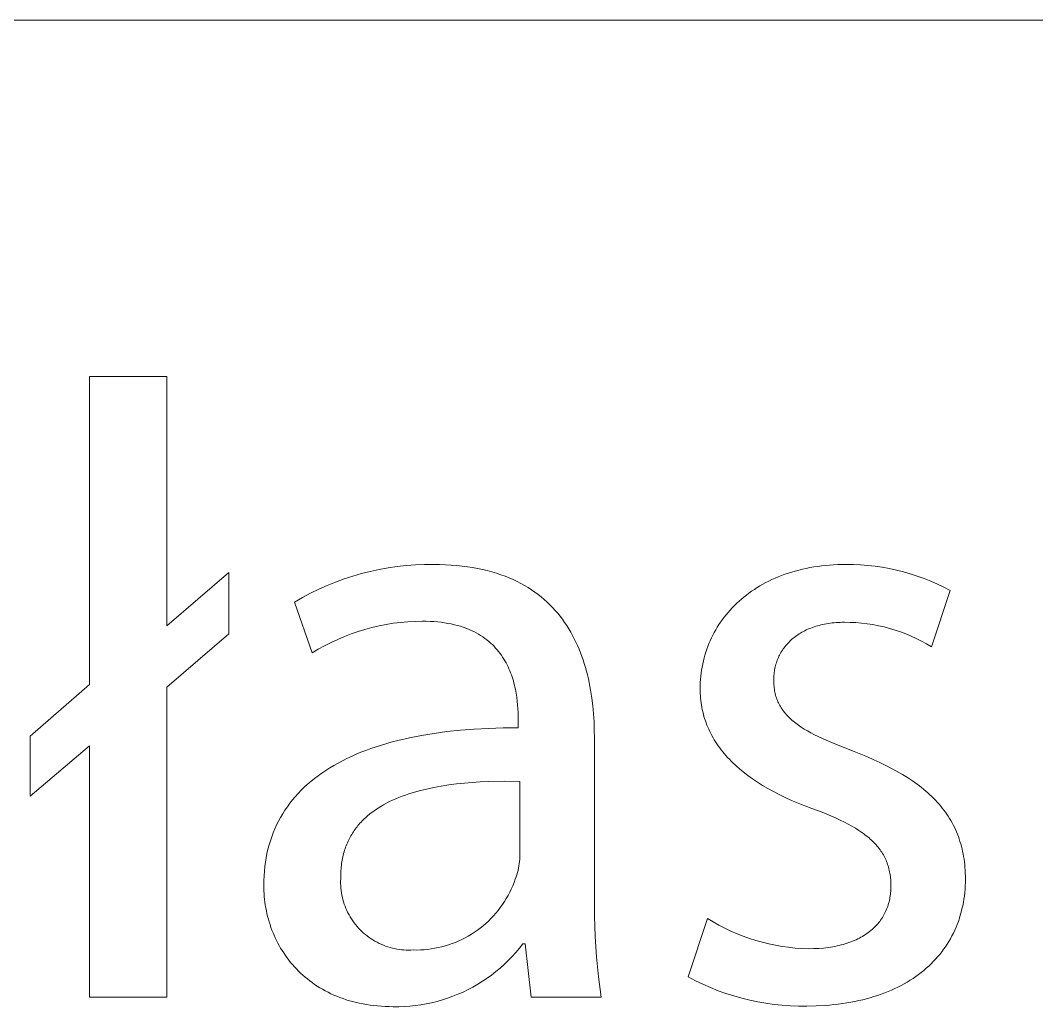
# Model space of a CAD drawing. Header units: millimetres. Extents: x -1576 to 3664, y -445 to 3215.
# Drawn here: x 2837.2 to 2898.2, y -358.2 to -299 of the extents above; entities that cross this region are included whole.
import ezdxf

# ---------------------------------------------------------------- set-up
doc = ezdxf.new("R2010")
doc.units = ezdxf.units.MM
doc.header["$MEASUREMENT"] = 0
doc.layers.add('Domyślny', color=7, linetype='Continuous', true_color=0x000000)

msp = doc.modelspace()

# ---------------------------------------------------------------- linework, layer by layer
at = {"layer": 'Domyślny', "color": 18, "lineweight": 15, "true_color": 0x000000}
for p, q in [((1684.04, -298.99), (3659.283, -298.99)), ((2841.322, -338.849), (2841.322, -320.37)), ((2841.322, -320.37), (2845.963, -320.37)), ((2845.963, -320.37), (2845.963, -335.341)), ((2859.788, -331.778), (2860.332, -331.719)), ((2860.332, -331.719), (2860.877, -331.679)), ((2860.877, -331.679), (2861.424, -331.658)), ((2861.424, -331.658), (2861.971, -331.656)), ((2861.971, -331.656), (2862.33, -331.66)), ((2862.33, -331.66), (2862.68, -331.672)), ((2862.68, -331.672), (2863.022, -331.691)), ((2863.022, -331.691), (2863.356, -331.717)), ((2863.356, -331.717), (2863.681, -331.751)), ((2885.246, -331.738), (2885.484, -331.712)), ((2885.484, -331.712), (2885.725, -331.69)), ((2885.725, -331.69), (2885.97, -331.673)), ((2885.97, -331.673), (2886.218, -331.661)), ((2886.218, -331.661), (2886.469, -331.653)), ((2886.469, -331.653), (2886.724, -331.651)), ((2886.724, -331.651), (2887.158, -331.655)), ((2887.158, -331.655), (2887.591, -331.674)), ((2887.591, -331.674), (2888.024, -331.708)), ((2888.024, -331.708), (2888.455, -331.756)), ((2845.963, -335.341), (2849.68, -332.131)), ((2849.68, -332.131), (2849.68, -335.813)), ((2857.118, -332.352), (2857.644, -332.2)), ((2857.644, -332.2), (2858.174, -332.067)), ((2858.174, -332.067), (2858.709, -331.952)), ((2858.709, -331.952), (2859.247, -331.856)), ((2859.247, -331.856), (2859.788, -331.778)), ((2863.681, -331.751), (2863.999, -331.792)), ((2863.999, -331.792), (2864.308, -331.839)), ((2864.308, -331.839), (2864.61, -331.894)), ((2864.61, -331.894), (2864.903, -331.956)), ((2864.903, -331.956), (2865.189, -332.024)), ((2865.189, -332.024), (2865.468, -332.098)), ((2865.468, -332.098), (2865.738, -332.179)), ((2865.738, -332.179), (2866.001, -332.267)), ((2866.001, -332.267), (2866.257, -332.36)), ((2882.654, -332.394), (2882.851, -332.317)), ((2882.851, -332.317), (2883.051, -332.244)), ((2883.051, -332.244), (2883.255, -332.174)), ((2883.255, -332.174), (2883.462, -332.109)), ((2883.462, -332.109), (2883.673, -332.047)), ((2883.673, -332.047), (2883.887, -331.99)), ((2883.887, -331.99), (2884.105, -331.937)), ((2884.105, -331.937), (2884.326, -331.889)), ((2884.326, -331.889), (2884.551, -331.844)), ((2884.551, -331.844), (2884.779, -331.804)), ((2884.779, -331.804), (2885.011, -331.769)), ((2885.011, -331.769), (2885.246, -331.738)), ((2888.455, -331.756), (2888.885, -331.819)), ((2888.885, -331.819), (2889.312, -331.896)), ((2889.312, -331.896), (2889.736, -331.987)), ((2889.736, -331.987), (2890.157, -332.093)), ((2890.157, -332.093), (2890.574, -332.213)), ((2890.574, -332.213), (2890.987, -332.347)), ((2855.078, -333.137), (2855.578, -332.914)), ((2855.578, -332.914), (2856.085, -332.709)), ((2856.085, -332.709), (2856.598, -332.521)), ((2856.598, -332.521), (2857.118, -332.352)), ((2866.257, -332.36), (2866.506, -332.459)), ((2866.506, -332.459), (2866.747, -332.565)), ((2866.747, -332.565), (2866.981, -332.676)), ((2866.981, -332.676), (2867.208, -332.792)), ((2867.208, -332.792), (2867.428, -332.914)), ((2867.428, -332.914), (2867.642, -333.042)), ((2881.382, -333.04), (2881.552, -332.937)), ((2881.552, -332.937), (2881.727, -332.838)), ((2881.727, -332.838), (2881.905, -332.742)), ((2881.905, -332.742), (2882.087, -332.649)), ((2882.087, -332.649), (2882.272, -332.561)), ((2882.272, -332.561), (2882.461, -332.476)), ((2882.461, -332.476), (2882.654, -332.394)), ((2890.987, -332.347), (2891.395, -332.495)), ((2891.395, -332.495), (2891.798, -332.657)), ((2891.798, -332.657), (2892.195, -332.832)), ((2892.195, -332.832), (2892.586, -333.02)), ((2854.104, -333.634), (2854.587, -333.377)), ((2854.587, -333.377), (2855.078, -333.137)), ((2867.642, -333.042), (2867.848, -333.175)), ((2867.848, -333.175), (2868.048, -333.313)), ((2868.048, -333.313), (2868.242, -333.456)), ((2868.242, -333.456), (2868.428, -333.603)), ((2880.587, -333.606), (2880.738, -333.486)), ((2880.738, -333.486), (2880.893, -333.37)), ((2880.893, -333.37), (2881.052, -333.257)), ((2881.052, -333.257), (2881.215, -333.147)), ((2881.215, -333.147), (2881.382, -333.04)), ((2892.97, -333.221), (2891.836, -336.589)), ((2892.586, -333.02), (2892.97, -333.221)), ((2853.63, -333.907), (2854.104, -333.634)), ((2854.677, -336.961), (2853.63, -333.907)), ((2868.428, -333.603), (2868.609, -333.756)), ((2868.609, -333.756), (2868.783, -333.913)), ((2868.783, -333.913), (2868.951, -334.074)), ((2868.951, -334.074), (2869.113, -334.24)), ((2879.89, -334.249), (2880.021, -334.114)), ((2880.021, -334.114), (2880.157, -333.983)), ((2880.157, -333.983), (2880.296, -333.854)), ((2880.296, -333.854), (2880.439, -333.728)), ((2880.439, -333.728), (2880.587, -333.606)), ((2869.113, -334.24), (2869.269, -334.411)), ((2869.269, -334.411), (2869.418, -334.585)), ((2869.418, -334.585), (2869.562, -334.763)), ((2869.562, -334.763), (2869.701, -334.945)), ((2879.406, -334.814), (2879.521, -334.669)), ((2879.521, -334.669), (2879.64, -334.526)), ((2879.64, -334.526), (2879.763, -334.386)), ((2879.763, -334.386), (2879.89, -334.249)), ((2858.697, -335.34), (2858.273, -335.438)), ((2859.124, -335.256), (2858.697, -335.34)), ((2859.554, -335.186), (2859.124, -335.256)), ((2859.986, -335.132), (2859.554, -335.186)), ((2860.42, -335.093), (2859.986, -335.132)), ((2860.855, -335.068), (2860.42, -335.093)), ((2861.29, -335.059), (2860.855, -335.068)), ((2861.53, -335.061), (2861.29, -335.059)), ((2861.763, -335.07), (2861.53, -335.061)), ((2861.989, -335.083), (2861.763, -335.07)), ((2862.209, -335.102), (2861.989, -335.083)), ((2862.423, -335.125), (2862.209, -335.102)), ((2862.63, -335.154), (2862.423, -335.125)), ((2862.831, -335.187), (2862.63, -335.154)), ((2863.026, -335.226), (2862.831, -335.187)), ((2863.215, -335.268), (2863.026, -335.226)), ((2863.398, -335.315), (2863.215, -335.268)), ((2863.575, -335.366), (2863.398, -335.315)), ((2863.746, -335.422), (2863.575, -335.366)), ((2869.701, -334.945), (2869.833, -335.131)), ((2869.833, -335.131), (2869.96, -335.321)), ((2869.96, -335.321), (2870.082, -335.514)), ((2878.99, -335.42), (2879.087, -335.265)), ((2879.087, -335.265), (2879.19, -335.112)), ((2879.19, -335.112), (2879.296, -334.962)), ((2879.296, -334.962), (2879.406, -334.814)), ((2884.9, -335.366), (2884.801, -335.398)), ((2885.002, -335.336), (2884.9, -335.366)), ((2885.105, -335.307), (2885.002, -335.336)), ((2885.21, -335.281), (2885.105, -335.307)), ((2885.318, -335.256), (2885.21, -335.281)), ((2885.427, -335.234), (2885.318, -335.256)), ((2885.538, -335.213), (2885.427, -335.234)), ((2885.65, -335.194), (2885.538, -335.213)), ((2885.765, -335.178), (2885.65, -335.194)), ((2885.881, -335.164), (2885.765, -335.178)), ((2886, -335.151), (2885.881, -335.164)), ((2886.12, -335.141), (2886, -335.151)), ((2886.242, -335.134), (2886.12, -335.141)), ((2886.366, -335.128), (2886.242, -335.134)), ((2886.492, -335.124), (2886.366, -335.128)), ((2886.619, -335.123), (2886.492, -335.124)), ((2886.962, -335.128), (2886.619, -335.123)), ((2887.305, -335.145), (2886.962, -335.128)), ((2887.647, -335.173), (2887.305, -335.145)), ((2887.987, -335.213), (2887.647, -335.173)), ((2888.326, -335.266), (2887.987, -335.213)), ((2888.663, -335.329), (2888.326, -335.266)), ((2888.998, -335.405), (2888.663, -335.329)), ((2849.68, -335.813), (2845.963, -339.023)), ((2856.617, -335.977), (2856.216, -336.147)), ((2857.024, -335.821), (2856.617, -335.977)), ((2857.436, -335.679), (2857.024, -335.821)), ((2857.852, -335.551), (2857.436, -335.679)), ((2858.273, -335.438), (2857.852, -335.551)), ((2863.912, -335.481), (2863.746, -335.422)), ((2864.072, -335.545), (2863.912, -335.481)), ((2864.227, -335.612), (2864.072, -335.545)), ((2864.376, -335.683), (2864.227, -335.612)), ((2864.52, -335.758), (2864.376, -335.683)), ((2864.659, -335.835), (2864.52, -335.758)), ((2864.793, -335.917), (2864.659, -335.835)), ((2864.922, -336.001), (2864.793, -335.917)), ((2870.082, -335.514), (2870.198, -335.71)), ((2870.198, -335.71), (2870.308, -335.909)), ((2870.308, -335.909), (2870.414, -336.112)), ((2878.641, -336.064), (2878.722, -335.899)), ((2878.722, -335.899), (2878.807, -335.737)), ((2878.807, -335.737), (2878.896, -335.578)), ((2878.896, -335.578), (2878.99, -335.42)), ((2883.683, -335.974), (2883.61, -336.029)), ((2883.757, -335.92), (2883.683, -335.974)), ((2883.833, -335.867), (2883.757, -335.92)), ((2883.911, -335.817), (2883.833, -335.867)), ((2883.991, -335.767), (2883.911, -335.817)), ((2884.074, -335.72), (2883.991, -335.767)), ((2884.158, -335.673), (2884.074, -335.72)), ((2884.244, -335.629), (2884.158, -335.673)), ((2884.332, -335.586), (2884.244, -335.629)), ((2884.422, -335.545), (2884.332, -335.586)), ((2884.514, -335.506), (2884.422, -335.545)), ((2884.607, -335.468), (2884.514, -335.506)), ((2884.703, -335.432), (2884.607, -335.468)), ((2884.801, -335.398), (2884.703, -335.432)), ((2889.33, -335.492), (2888.998, -335.405)), ((2889.659, -335.59), (2889.33, -335.492)), ((2889.984, -335.7), (2889.659, -335.59)), ((2890.305, -335.821), (2889.984, -335.7)), ((2890.621, -335.953), (2890.305, -335.821)), ((2890.933, -336.096), (2890.621, -335.953)), ((2855.433, -336.527), (2855.051, -336.737)), ((2855.821, -336.33), (2855.433, -336.527)), ((2856.216, -336.147), (2855.821, -336.33)), ((2865.046, -336.088), (2864.922, -336.001)), ((2865.165, -336.178), (2865.046, -336.088)), ((2865.28, -336.271), (2865.165, -336.178)), ((2865.39, -336.367), (2865.28, -336.271)), ((2865.495, -336.465), (2865.39, -336.367)), ((2865.596, -336.566), (2865.495, -336.465)), ((2865.692, -336.669), (2865.596, -336.566)), ((2870.414, -336.112), (2870.514, -336.318)), ((2870.514, -336.318), (2870.61, -336.526)), ((2870.61, -336.526), (2870.7, -336.737)), ((2878.363, -336.74), (2878.426, -336.568)), ((2878.426, -336.568), (2878.493, -336.398)), ((2878.493, -336.398), (2878.565, -336.23)), ((2878.565, -336.23), (2878.641, -336.064)), ((2883.05, -336.588), (2882.998, -336.657)), ((2883.104, -336.521), (2883.05, -336.588)), ((2883.161, -336.455), (2883.104, -336.521)), ((2883.219, -336.39), (2883.161, -336.455)), ((2883.279, -336.327), (2883.219, -336.39)), ((2883.341, -336.265), (2883.279, -336.327)), ((2883.405, -336.204), (2883.341, -336.265)), ((2883.472, -336.144), (2883.405, -336.204)), ((2883.54, -336.086), (2883.472, -336.144)), ((2883.61, -336.029), (2883.54, -336.086)), ((2891.24, -336.25), (2890.933, -336.096)), ((2891.541, -336.414), (2891.24, -336.25)), ((2891.836, -336.589), (2891.541, -336.414)), ((2855.051, -336.737), (2854.677, -336.961)), ((2865.784, -336.774), (2865.692, -336.669)), ((2865.873, -336.881), (2865.784, -336.774)), ((2865.957, -336.99), (2865.873, -336.881)), ((2866.037, -337.101), (2865.957, -336.99)), ((2866.113, -337.214), (2866.037, -337.101)), ((2866.185, -337.328), (2866.113, -337.214)), ((2870.7, -336.737), (2870.786, -336.951)), ((2870.786, -336.951), (2870.866, -337.167)), ((2870.866, -337.167), (2870.942, -337.386)), ((2878.202, -337.267), (2878.251, -337.089)), ((2878.251, -337.089), (2878.305, -336.914)), ((2878.305, -336.914), (2878.363, -336.74)), ((2882.692, -337.166), (2882.656, -337.243)), ((2882.729, -337.091), (2882.692, -337.166)), ((2882.769, -337.016), (2882.729, -337.091)), ((2882.811, -336.942), (2882.769, -337.016)), ((2882.854, -336.869), (2882.811, -336.942)), ((2882.9, -336.797), (2882.854, -336.869)), ((2882.948, -336.726), (2882.9, -336.797)), ((2882.998, -336.657), (2882.948, -336.726)), ((2866.254, -337.443), (2866.185, -337.328)), ((2866.319, -337.56), (2866.254, -337.443)), ((2866.38, -337.678), (2866.319, -337.56)), ((2866.438, -337.797), (2866.38, -337.678)), ((2866.493, -337.916), (2866.438, -337.797)), ((2870.942, -337.386), (2871.014, -337.607)), ((2871.014, -337.607), (2871.081, -337.83)), ((2878.05, -337.991), (2878.081, -337.808)), ((2878.081, -337.808), (2878.117, -337.626)), ((2878.117, -337.626), (2878.157, -337.445)), ((2878.157, -337.445), (2878.202, -337.267)), ((2882.467, -337.805), (2882.449, -337.889)), ((2882.488, -337.723), (2882.467, -337.805)), ((2882.511, -337.641), (2882.488, -337.723)), ((2882.536, -337.56), (2882.511, -337.641)), ((2882.563, -337.479), (2882.536, -337.56)), ((2882.592, -337.4), (2882.563, -337.479)), ((2882.623, -337.321), (2882.592, -337.4)), ((2882.656, -337.243), (2882.623, -337.321)), ((2866.545, -338.037), (2866.493, -337.916)), ((2866.593, -338.158), (2866.545, -338.037)), ((2866.638, -338.28), (2866.593, -338.158)), ((2866.681, -338.402), (2866.638, -338.28)), ((2866.72, -338.525), (2866.681, -338.402)), ((2871.081, -337.83), (2871.144, -338.055)), ((2871.144, -338.055), (2871.202, -338.281)), ((2871.202, -338.281), (2871.256, -338.51)), ((2877.986, -338.55), (2878.003, -338.362)), ((2878.003, -338.362), (2878.024, -338.176)), ((2878.024, -338.176), (2878.05, -337.991)), ((2882.383, -338.402), (2882.38, -338.49)), ((2882.389, -338.315), (2882.383, -338.402)), ((2882.397, -338.229), (2882.389, -338.315)), ((2882.406, -338.143), (2882.397, -338.229)), ((2882.418, -338.057), (2882.406, -338.143)), ((2882.432, -337.973), (2882.418, -338.057)), ((2882.449, -337.889), (2882.432, -337.973)), ((2837.762, -341.955), (2841.322, -338.849)), ((2845.963, -339.023), (2845.963, -357.624)), ((2866.757, -338.647), (2866.72, -338.525)), ((2866.791, -338.77), (2866.757, -338.647)), ((2866.822, -338.893), (2866.791, -338.77)), ((2866.851, -339.015), (2866.822, -338.893)), ((2866.877, -339.137), (2866.851, -339.015)), ((2871.256, -338.51), (2871.306, -338.74)), ((2871.306, -338.74), (2871.352, -338.971)), ((2871.352, -338.971), (2871.393, -339.204)), ((2877.964, -339.119), (2877.967, -338.928)), ((2877.967, -338.928), (2877.974, -338.738)), ((2877.974, -338.738), (2877.986, -338.55)), ((2882.38, -338.49), (2882.379, -338.578)), ((2882.379, -338.578), (2882.38, -338.676)), ((2882.38, -338.676), (2882.383, -338.773)), ((2882.383, -338.773), (2882.389, -338.868)), ((2882.389, -338.868), (2882.397, -338.961)), ((2882.397, -338.961), (2882.407, -339.052)), ((2866.924, -339.379), (2866.877, -339.137)), ((2866.961, -339.619), (2866.924, -339.379)), ((2866.991, -339.854), (2866.961, -339.619)), ((2871.393, -339.204), (2871.466, -339.673)), ((2877.966, -339.261), (2877.964, -339.119)), ((2877.971, -339.402), (2877.966, -339.261)), ((2877.979, -339.543), (2877.971, -339.402)), ((2877.99, -339.682), (2877.979, -339.543)), ((2882.407, -339.052), (2882.419, -339.142)), ((2882.419, -339.142), (2882.433, -339.231)), ((2882.433, -339.231), (2882.45, -339.318)), ((2882.45, -339.318), (2882.469, -339.404)), ((2882.469, -339.404), (2882.49, -339.488)), ((2882.49, -339.488), (2882.514, -339.571)), ((2882.514, -339.571), (2882.539, -339.652)), ((2882.539, -339.652), (2882.567, -339.732)), ((2867.014, -340.085), (2866.991, -339.854)), ((2867.03, -340.31), (2867.014, -340.085)), ((2871.466, -339.673), (2871.523, -340.146)), ((2871.523, -340.146), (2871.567, -340.622)), ((2878.004, -339.821), (2877.99, -339.682)), ((2878.022, -339.959), (2878.004, -339.821)), ((2878.042, -340.096), (2878.022, -339.959)), ((2878.066, -340.232), (2878.042, -340.096)), ((2878.093, -340.368), (2878.066, -340.232)), ((2882.567, -339.732), (2882.598, -339.811)), ((2882.598, -339.811), (2882.63, -339.889)), ((2882.63, -339.889), (2882.665, -339.966)), ((2882.665, -339.966), (2882.703, -340.041)), ((2882.703, -340.041), (2882.742, -340.115)), ((2882.742, -340.115), (2882.784, -340.188)), ((2882.784, -340.188), (2882.828, -340.26)), ((2882.828, -340.26), (2882.875, -340.331)), ((2867.041, -340.528), (2867.03, -340.31)), ((2867.047, -340.738), (2867.041, -340.528)), ((2867.048, -340.939), (2867.047, -340.738)), ((2871.567, -340.622), (2871.597, -341.099)), ((2878.124, -340.503), (2878.093, -340.368)), ((2878.157, -340.636), (2878.124, -340.503)), ((2878.194, -340.769), (2878.157, -340.636)), ((2878.234, -340.901), (2878.194, -340.769)), ((2882.875, -340.331), (2882.924, -340.401)), ((2882.924, -340.401), (2882.975, -340.47)), ((2882.975, -340.47), (2883.029, -340.538)), ((2883.029, -340.538), (2883.085, -340.606)), ((2883.085, -340.606), (2883.143, -340.672)), ((2883.143, -340.672), (2883.204, -340.737)), ((2883.204, -340.737), (2883.267, -340.802)), ((2883.267, -340.802), (2883.333, -340.866)), ((2883.333, -340.866), (2883.4, -340.929)), ((2865.261, -341.493), (2866.142, -341.468)), ((2866.142, -341.468), (2867.048, -341.462)), ((2867.048, -341.462), (2867.048, -340.939)), ((2871.597, -341.099), (2871.614, -341.578)), ((2878.277, -341.033), (2878.234, -340.901)), ((2878.324, -341.163), (2878.277, -341.033)), ((2878.373, -341.292), (2878.324, -341.163)), ((2878.426, -341.421), (2878.373, -341.292)), ((2878.483, -341.548), (2878.426, -341.421)), ((2883.4, -340.929), (2883.471, -340.992)), ((2883.471, -340.992), (2883.544, -341.054)), ((2883.544, -341.054), (2883.619, -341.115)), ((2883.619, -341.115), (2883.697, -341.176)), ((2883.697, -341.176), (2883.777, -341.236)), ((2883.777, -341.236), (2883.859, -341.295)), ((2883.859, -341.295), (2884.032, -341.413)), ((2884.032, -341.413), (2884.214, -341.529)), ((2837.762, -345.566), (2837.762, -341.955)), ((2859.83, -342.215), (2860.526, -342.054)), ((2860.526, -342.054), (2861.248, -341.912)), ((2861.248, -341.912), (2861.998, -341.789)), ((2861.998, -341.789), (2862.774, -341.686)), ((2862.774, -341.686), (2863.577, -341.602)), ((2863.577, -341.602), (2864.406, -341.537)), ((2864.406, -341.537), (2865.261, -341.493)), ((2871.614, -341.578), (2871.62, -342.056)), ((2871.62, -342.056), (2871.62, -351.548)), ((2878.542, -341.675), (2878.483, -341.548)), ((2878.605, -341.801), (2878.542, -341.675)), ((2878.671, -341.926), (2878.605, -341.801)), ((2878.74, -342.05), (2878.671, -341.926)), ((2878.812, -342.173), (2878.74, -342.05)), ((2884.214, -341.529), (2884.407, -341.644)), ((2884.407, -341.644), (2884.609, -341.757)), ((2884.609, -341.757), (2884.821, -341.87)), ((2884.821, -341.87), (2885.044, -341.981)), ((2885.044, -341.981), (2885.519, -342.205)), ((2841.322, -342.53), (2837.762, -345.566)), ((2841.322, -357.624), (2841.322, -342.53)), ((2857.908, -342.811), (2858.211, -342.7)), ((2858.211, -342.7), (2858.521, -342.594)), ((2858.521, -342.594), (2858.838, -342.492)), ((2858.838, -342.492), (2859.162, -342.395)), ((2859.162, -342.395), (2859.493, -342.303)), ((2859.493, -342.303), (2859.83, -342.215)), ((2878.888, -342.295), (2878.812, -342.173)), ((2878.967, -342.416), (2878.888, -342.295)), ((2879.05, -342.536), (2878.967, -342.416)), ((2879.135, -342.655), (2879.05, -342.536)), ((2879.224, -342.773), (2879.135, -342.655)), ((2885.519, -342.205), (2886.036, -342.429)), ((2886.036, -342.429), (2887.195, -342.888)), ((2856.498, -343.436), (2856.766, -343.302)), ((2856.766, -343.302), (2857.041, -343.172)), ((2857.041, -343.172), (2857.323, -343.047)), ((2857.323, -343.047), (2857.612, -342.927)), ((2857.612, -342.927), (2857.908, -342.811)), ((2879.317, -342.89), (2879.224, -342.773)), ((2879.412, -343.006), (2879.317, -342.89)), ((2879.511, -343.121), (2879.412, -343.006)), ((2879.613, -343.235), (2879.511, -343.121)), ((2879.719, -343.348), (2879.613, -343.235)), ((2887.195, -342.888), (2887.602, -343.047)), ((2887.602, -343.047), (2887.997, -343.208)), ((2887.997, -343.208), (2888.38, -343.374)), ((2855.498, -344.018), (2855.737, -343.866)), ((2855.737, -343.866), (2855.984, -343.718)), ((2855.984, -343.718), (2856.237, -343.575)), ((2856.237, -343.575), (2856.498, -343.436)), ((2879.828, -343.46), (2879.719, -343.348)), ((2879.94, -343.571), (2879.828, -343.46)), ((2880.055, -343.68), (2879.94, -343.571)), ((2880.174, -343.789), (2880.055, -343.68)), ((2880.297, -343.897), (2880.174, -343.789)), ((2880.422, -344.003), (2880.297, -343.897)), ((2888.38, -343.374), (2888.749, -343.543)), ((2888.749, -343.543), (2889.107, -343.716)), ((2889.107, -343.716), (2889.451, -343.892)), ((2889.451, -343.892), (2889.783, -344.073)), ((2854.613, -344.673), (2854.823, -344.502)), ((2854.823, -344.502), (2855.041, -344.337)), ((2855.041, -344.337), (2855.266, -344.175)), ((2855.266, -344.175), (2855.498, -344.018)), ((2880.551, -344.109), (2880.422, -344.003)), ((2880.819, -344.317), (2880.551, -344.109)), ((2881.1, -344.52), (2880.819, -344.317)), ((2881.395, -344.718), (2881.1, -344.52)), ((2889.783, -344.073), (2890.101, -344.259)), ((2890.101, -344.259), (2890.408, -344.449)), ((2890.408, -344.449), (2890.701, -344.644)), ((2854.026, -345.21), (2854.214, -345.027)), ((2854.214, -345.027), (2854.41, -344.847)), ((2854.41, -344.847), (2854.613, -344.673)), ((2861.536, -345.135), (2861.106, -345.241)), ((2861.976, -345.041), (2861.536, -345.135)), ((2862.426, -344.959), (2861.976, -345.041)), ((2862.883, -344.888), (2862.426, -344.959)), ((2863.346, -344.828), (2862.883, -344.888)), ((2863.815, -344.779), (2863.346, -344.828)), ((2864.289, -344.739), (2863.815, -344.779)), ((2864.765, -344.708), (2864.289, -344.739)), ((2865.243, -344.686), (2864.765, -344.708)), ((2866.201, -344.666), (2865.243, -344.686)), ((2867.153, -344.673), (2866.201, -344.666)), ((2867.153, -349.07), (2867.153, -344.673)), ((2881.704, -344.912), (2881.395, -344.718)), ((2882.026, -345.102), (2881.704, -344.912)), ((2882.362, -345.286), (2882.026, -345.102)), ((2890.701, -344.644), (2890.982, -344.844)), ((2890.982, -344.844), (2891.117, -344.945)), ((2891.117, -344.945), (2891.249, -345.049)), ((2891.249, -345.049), (2891.378, -345.153)), ((2853.505, -345.787), (2853.671, -345.591)), ((2853.671, -345.591), (2853.845, -345.398)), ((2853.845, -345.398), (2854.026, -345.21)), ((2859.697, -345.721), (2859.51, -345.803)), ((2859.888, -345.641), (2859.697, -345.721)), ((2860.083, -345.566), (2859.888, -345.641)), ((2860.281, -345.494), (2860.083, -345.566)), ((2860.482, -345.426), (2860.281, -345.494)), ((2860.687, -345.361), (2860.482, -345.426)), ((2860.895, -345.3), (2860.687, -345.361)), ((2861.106, -345.241), (2860.895, -345.3)), ((2882.711, -345.466), (2882.362, -345.286)), ((2883.074, -345.641), (2882.711, -345.466)), ((2883.451, -345.811), (2883.074, -345.641)), ((2891.378, -345.153), (2891.504, -345.259)), ((2891.504, -345.259), (2891.627, -345.366)), ((2891.627, -345.366), (2891.746, -345.475)), ((2891.746, -345.475), (2891.863, -345.585)), ((2891.863, -345.585), (2891.976, -345.696)), ((2891.976, -345.696), (2892.085, -345.81)), ((2853.052, -346.404), (2853.196, -346.194)), ((2853.196, -346.194), (2853.347, -345.988)), ((2853.347, -345.988), (2853.505, -345.787)), ((2858.637, -346.277), (2858.476, -346.383)), ((2858.803, -346.174), (2858.637, -346.277)), ((2858.973, -346.075), (2858.803, -346.174)), ((2859.148, -345.981), (2858.973, -346.075)), ((2859.327, -345.89), (2859.148, -345.981)), ((2859.51, -345.803), (2859.327, -345.89)), ((2883.842, -345.976), (2883.451, -345.811)), ((2884.246, -346.136), (2883.842, -345.976)), ((2884.665, -346.291), (2884.246, -346.136)), ((2885.282, -346.526), (2884.665, -346.291)), ((2892.085, -345.81), (2892.192, -345.924)), ((2892.192, -345.924), (2892.295, -346.04)), ((2892.295, -346.04), (2892.395, -346.158)), ((2892.395, -346.158), (2892.492, -346.277)), ((2892.492, -346.277), (2892.585, -346.398)), ((2852.666, -347.059), (2852.787, -346.836)), ((2852.787, -346.836), (2852.916, -346.618)), ((2852.916, -346.618), (2853.052, -346.404)), ((2857.814, -346.918), (2857.747, -346.983)), ((2857.882, -346.854), (2857.814, -346.918)), ((2857.952, -346.791), (2857.882, -346.854)), ((2858.023, -346.73), (2857.952, -346.791)), ((2858.095, -346.669), (2858.023, -346.73)), ((2858.169, -346.61), (2858.095, -346.669)), ((2858.32, -346.495), (2858.169, -346.61)), ((2858.476, -346.383), (2858.32, -346.495)), ((2885.851, -346.762), (2885.282, -346.526)), ((2886.117, -346.881), (2885.851, -346.762)), ((2886.373, -347), (2886.117, -346.881)), ((2892.585, -346.398), (2892.676, -346.52)), ((2892.676, -346.52), (2892.763, -346.645)), ((2892.763, -346.645), (2892.847, -346.77)), ((2892.847, -346.77), (2892.927, -346.898)), ((2892.927, -346.898), (2893.005, -347.027)), ((2852.349, -347.752), (2852.447, -347.517)), ((2852.447, -347.517), (2852.553, -347.286)), ((2852.553, -347.286), (2852.666, -347.059)), ((2857.263, -347.544), (2857.209, -347.62)), ((2857.318, -347.47), (2857.263, -347.544)), ((2857.375, -347.397), (2857.318, -347.47)), ((2857.433, -347.325), (2857.375, -347.397)), ((2857.493, -347.254), (2857.433, -347.325)), ((2857.554, -347.184), (2857.493, -347.254)), ((2857.617, -347.116), (2857.554, -347.184)), ((2857.681, -347.049), (2857.617, -347.116)), ((2857.747, -346.983), (2857.681, -347.049)), ((2886.617, -347.121), (2886.373, -347)), ((2886.849, -347.242), (2886.617, -347.121)), ((2887.071, -347.365), (2886.849, -347.242)), ((2887.281, -347.489), (2887.071, -347.365)), ((2887.481, -347.615), (2887.281, -347.489)), ((2893.005, -347.027), (2893.079, -347.158)), ((2893.079, -347.158), (2893.149, -347.291)), ((2893.149, -347.291), (2893.217, -347.425)), ((2893.217, -347.425), (2893.281, -347.562)), ((2893.281, -347.562), (2893.342, -347.7)), ((2852.176, -348.236), (2852.259, -347.992)), ((2852.259, -347.992), (2852.349, -347.752)), ((2856.878, -348.183), (2856.837, -348.269)), ((2856.92, -348.099), (2856.878, -348.183)), ((2856.964, -348.016), (2856.92, -348.099)), ((2857.01, -347.934), (2856.964, -348.016)), ((2857.058, -347.854), (2857.01, -347.934)), ((2857.107, -347.775), (2857.058, -347.854)), ((2857.157, -347.697), (2857.107, -347.775)), ((2857.209, -347.62), (2857.157, -347.697)), ((2887.669, -347.743), (2887.481, -347.615)), ((2887.76, -347.807), (2887.669, -347.743)), ((2887.848, -347.872), (2887.76, -347.807)), ((2887.933, -347.938), (2887.848, -347.872)), ((2888.015, -348.004), (2887.933, -347.938)), ((2888.095, -348.071), (2888.015, -348.004)), ((2888.173, -348.138), (2888.095, -348.071)), ((2888.248, -348.207), (2888.173, -348.138)), ((2893.342, -347.7), (2893.4, -347.84)), ((2893.4, -347.84), (2893.454, -347.982)), ((2893.454, -347.982), (2893.506, -348.126)), ((2893.506, -348.126), (2893.553, -348.272)), ((2851.975, -348.992), (2852.035, -348.736)), ((2852.035, -348.736), (2852.102, -348.484)), ((2852.102, -348.484), (2852.176, -348.236)), ((2856.66, -348.717), (2856.629, -348.81)), ((2856.692, -348.624), (2856.66, -348.717)), ((2856.725, -348.534), (2856.692, -348.624)), ((2856.761, -348.444), (2856.725, -348.534)), ((2856.798, -348.356), (2856.761, -348.444)), ((2856.837, -348.269), (2856.798, -348.356)), ((2888.32, -348.275), (2888.248, -348.207)), ((2888.39, -348.345), (2888.32, -348.275)), ((2888.458, -348.415), (2888.39, -348.345)), ((2888.523, -348.486), (2888.458, -348.415)), ((2888.585, -348.558), (2888.523, -348.486)), ((2888.645, -348.63), (2888.585, -348.558)), ((2888.703, -348.703), (2888.645, -348.63)), ((2888.758, -348.777), (2888.703, -348.703)), ((2888.811, -348.852), (2888.758, -348.777)), ((2893.553, -348.272), (2893.598, -348.42)), ((2893.598, -348.42), (2893.639, -348.569)), ((2893.639, -348.569), (2893.677, -348.721)), ((2893.677, -348.721), (2893.712, -348.875)), ((2851.88, -349.518), (2851.924, -349.253)), ((2851.924, -349.253), (2851.975, -348.992)), ((2856.487, -349.4), (2856.47, -349.503)), ((2856.506, -349.298), (2856.487, -349.4)), ((2856.527, -349.198), (2856.506, -349.298)), ((2856.55, -349.099), (2856.527, -349.198)), ((2856.575, -349.001), (2856.55, -349.099)), ((2856.601, -348.905), (2856.575, -349.001)), ((2856.629, -348.81), (2856.601, -348.905)), ((2867.128, -349.478), (2867.141, -349.342)), ((2867.141, -349.342), (2867.149, -349.206)), ((2867.149, -349.206), (2867.153, -349.07)), ((2888.861, -348.928), (2888.811, -348.852)), ((2888.91, -349.005), (2888.861, -348.928)), ((2888.955, -349.082), (2888.91, -349.005)), ((2888.999, -349.161), (2888.955, -349.082)), ((2889.04, -349.241), (2888.999, -349.161)), ((2889.079, -349.321), (2889.04, -349.241)), ((2889.116, -349.403), (2889.079, -349.321)), ((2889.15, -349.485), (2889.116, -349.403)), ((2893.712, -348.875), (2893.744, -349.031)), ((2893.744, -349.031), (2893.772, -349.189)), ((2893.772, -349.189), (2893.797, -349.349)), ((2893.797, -349.349), (2893.818, -349.511)), ((2851.817, -350.059), (2851.844, -349.786)), ((2851.844, -349.786), (2851.88, -349.518)), ((2856.421, -349.929), (2856.414, -350.039)), ((2856.43, -349.82), (2856.421, -349.929)), ((2856.442, -349.713), (2856.43, -349.82)), ((2856.455, -349.607), (2856.442, -349.713)), ((2856.47, -349.503), (2856.455, -349.607)), ((2867.001, -350.147), (2867.035, -350.015)), ((2867.035, -350.015), (2867.065, -349.882)), ((2867.065, -349.882), (2867.09, -349.748)), ((2867.09, -349.748), (2867.111, -349.614)), ((2867.111, -349.614), (2867.128, -349.478)), ((2889.182, -349.569), (2889.15, -349.485)), ((2889.212, -349.654), (2889.182, -349.569)), ((2889.24, -349.74), (2889.212, -349.654)), ((2889.266, -349.827), (2889.24, -349.74)), ((2889.289, -349.915), (2889.266, -349.827)), ((2889.311, -350.004), (2889.289, -349.915)), ((2889.33, -350.094), (2889.311, -350.004)), ((2893.818, -349.511), (2893.836, -349.676)), ((2893.836, -349.676), (2893.851, -349.842)), ((2893.851, -349.842), (2893.863, -350.011)), ((2893.863, -350.011), (2893.871, -350.182)), ((2851.781, -350.902), (2851.785, -350.617)), ((2851.785, -350.617), (2851.797, -350.336)), ((2851.797, -350.336), (2851.817, -350.059)), ((2856.396, -350.519), (2856.391, -350.659)), ((2856.405, -350.379), (2856.396, -350.519)), ((2856.406, -350.264), (2856.405, -350.379)), ((2856.409, -350.151), (2856.406, -350.264)), ((2856.414, -350.039), (2856.409, -350.151)), ((2866.801, -350.739), (2866.874, -350.536)), ((2866.874, -350.536), (2866.92, -350.408)), ((2866.92, -350.408), (2866.963, -350.278)), ((2866.963, -350.278), (2867.001, -350.147)), ((2889.347, -350.186), (2889.33, -350.094)), ((2889.362, -350.279), (2889.347, -350.186)), ((2889.375, -350.373), (2889.362, -350.279)), ((2889.386, -350.469), (2889.375, -350.373)), ((2889.395, -350.566), (2889.386, -350.469)), ((2889.402, -350.664), (2889.395, -350.566)), ((2893.871, -350.182), (2893.876, -350.355)), ((2893.878, -350.531), (2893.875, -350.739)), ((2893.876, -350.355), (2893.878, -350.531)), ((2851.783, -351.075), (2851.781, -350.902)), ((2851.788, -351.247), (2851.783, -351.075)), ((2856.391, -350.659), (2856.392, -350.8)), ((2856.392, -350.8), (2856.397, -350.94)), ((2856.397, -350.94), (2856.408, -351.081)), ((2856.408, -351.081), (2856.423, -351.22)), ((2856.423, -351.22), (2856.443, -351.359)), ((2866.54, -351.331), (2866.633, -351.136)), ((2866.633, -351.136), (2866.72, -350.939)), ((2866.72, -350.939), (2866.801, -350.739)), ((2889.4, -351.258), (2889.406, -351.162)), ((2889.407, -350.764), (2889.402, -350.664)), ((2889.406, -351.162), (2889.41, -351.065)), ((2889.41, -350.864), (2889.407, -350.764)), ((2889.411, -350.967), (2889.41, -350.864)), ((2889.41, -351.065), (2889.411, -350.967)), ((2893.855, -351.15), (2893.837, -351.352)), ((2893.868, -350.945), (2893.855, -351.15)), ((2893.875, -350.739), (2893.868, -350.945)), ((2851.798, -351.419), (2851.788, -351.247)), ((2851.812, -351.591), (2851.798, -351.419)), ((2851.829, -351.762), (2851.812, -351.591)), ((2851.85, -351.933), (2851.829, -351.762)), ((2856.443, -351.359), (2856.467, -351.498)), ((2856.467, -351.498), (2856.497, -351.635)), ((2856.497, -351.635), (2856.531, -351.772)), ((2856.531, -351.772), (2856.569, -351.907)), ((2866.219, -351.893), (2866.332, -351.709)), ((2866.332, -351.709), (2866.439, -351.522)), ((2866.439, -351.522), (2866.54, -351.331)), ((2871.62, -351.548), (2871.622, -352.766)), ((2889.295, -351.912), (2889.317, -351.821)), ((2889.317, -351.821), (2889.337, -351.729)), ((2889.337, -351.729), (2889.354, -351.637)), ((2889.354, -351.637), (2889.369, -351.543)), ((2889.369, -351.543), (2889.382, -351.449)), ((2889.382, -351.449), (2889.392, -351.354)), ((2889.392, -351.354), (2889.4, -351.258)), ((2893.787, -351.751), (2893.754, -351.947)), ((2893.814, -351.553), (2893.787, -351.751)), ((2893.837, -351.352), (2893.814, -351.553)), ((2851.875, -352.103), (2851.85, -351.933)), ((2851.904, -352.273), (2851.875, -352.103)), ((2851.937, -352.441), (2851.904, -352.273)), ((2851.973, -352.609), (2851.937, -352.441)), ((2856.569, -351.907), (2856.613, -352.04)), ((2856.613, -352.04), (2856.661, -352.172)), ((2856.661, -352.172), (2856.713, -352.303)), ((2856.713, -352.303), (2856.77, -352.431)), ((2856.77, -352.431), (2856.831, -352.558)), ((2865.706, -352.585), (2865.843, -352.419)), ((2865.843, -352.419), (2865.974, -352.248)), ((2865.974, -352.248), (2866.1, -352.072)), ((2866.1, -352.072), (2866.219, -351.893)), ((2889.074, -352.52), (2889.113, -352.436)), ((2889.113, -352.436), (2889.149, -352.351)), ((2889.149, -352.351), (2889.183, -352.266)), ((2889.183, -352.266), (2889.215, -352.179)), ((2889.215, -352.179), (2889.244, -352.091)), ((2889.244, -352.091), (2889.271, -352.002)), ((2889.271, -352.002), (2889.295, -351.912)), ((2893.673, -352.332), (2893.626, -352.522)), ((2893.716, -352.141), (2893.673, -352.332)), ((2893.754, -351.947), (2893.716, -352.141)), ((2852.014, -352.776), (2851.973, -352.609)), ((2852.058, -352.943), (2852.014, -352.776)), ((2852.106, -353.107), (2852.058, -352.943)), ((2856.831, -352.558), (2856.897, -352.682)), ((2856.897, -352.682), (2856.967, -352.804)), ((2856.967, -352.804), (2857.041, -352.923)), ((2857.041, -352.923), (2857.119, -353.04)), ((2857.119, -353.04), (2857.201, -353.155)), ((2865.102, -353.201), (2865.261, -353.055)), ((2865.261, -353.055), (2865.414, -352.904)), ((2865.414, -352.904), (2865.563, -352.747)), ((2865.563, -352.747), (2865.706, -352.585)), ((2871.622, -352.766), (2871.663, -353.984)), ((2877.249, -356.411), (2878.401, -352.904)), ((2878.401, -352.904), (2878.744, -353.111)), ((2888.736, -353.074), (2888.792, -352.999)), ((2888.792, -352.999), (2888.845, -352.922)), ((2888.845, -352.922), (2888.896, -352.844)), ((2888.896, -352.844), (2888.944, -352.765)), ((2888.944, -352.765), (2888.99, -352.684)), ((2888.99, -352.684), (2889.033, -352.603)), ((2889.033, -352.603), (2889.074, -352.52)), ((2893.516, -352.893), (2893.454, -353.075)), ((2893.573, -352.708), (2893.516, -352.893)), ((2893.626, -352.522), (2893.573, -352.708)), ((2852.157, -353.271), (2852.106, -353.107)), ((2852.213, -353.434), (2852.157, -353.271)), ((2852.273, -353.595), (2852.213, -353.434)), ((2852.336, -353.755), (2852.273, -353.595)), ((2857.201, -353.155), (2857.286, -353.266)), ((2857.286, -353.266), (2857.376, -353.374)), ((2857.376, -353.374), (2857.469, -353.479)), ((2857.469, -353.479), (2857.566, -353.581)), ((2857.566, -353.581), (2857.666, -353.679)), ((2864.42, -353.729), (2864.598, -353.606)), ((2864.598, -353.606), (2864.77, -353.477)), ((2864.77, -353.477), (2864.939, -353.342)), ((2864.939, -353.342), (2865.102, -353.201)), ((2878.744, -353.111), (2879.094, -353.306)), ((2879.094, -353.306), (2879.45, -353.49)), ((2879.45, -353.49), (2879.813, -353.661)), ((2879.813, -353.661), (2880.181, -353.821)), ((2888.127, -353.69), (2888.205, -353.628)), ((2888.205, -353.628), (2888.28, -353.564)), ((2888.28, -353.564), (2888.352, -353.498)), ((2888.352, -353.498), (2888.422, -353.431)), ((2888.422, -353.431), (2888.49, -353.362)), ((2888.49, -353.362), (2888.555, -353.292)), ((2888.555, -353.292), (2888.618, -353.221)), ((2888.618, -353.221), (2888.678, -353.148)), ((2888.678, -353.148), (2888.736, -353.074)), ((2893.238, -353.607), (2893.157, -353.779)), ((2893.315, -353.432), (2893.238, -353.607)), ((2893.387, -353.255), (2893.315, -353.432)), ((2893.454, -353.075), (2893.387, -353.255)), ((2852.403, -353.913), (2852.336, -353.755)), ((2852.474, -354.07), (2852.403, -353.913)), ((2852.548, -354.225), (2852.474, -354.07)), ((2852.627, -354.379), (2852.548, -354.225)), ((2857.666, -353.679), (2857.77, -353.774)), ((2857.77, -353.774), (2857.877, -353.866)), ((2857.877, -353.866), (2857.987, -353.953)), ((2857.987, -353.953), (2858.1, -354.037)), ((2858.1, -354.037), (2858.215, -354.117)), ((2858.215, -354.117), (2858.333, -354.193)), ((2858.333, -354.193), (2858.454, -354.264)), ((2858.454, -354.264), (2858.578, -354.332)), ((2863.279, -354.335), (2863.477, -354.25)), ((2863.477, -354.25), (2863.673, -354.159)), ((2863.673, -354.159), (2863.865, -354.061)), ((2863.865, -354.061), (2864.054, -353.957)), ((2864.054, -353.957), (2864.239, -353.846)), ((2864.239, -353.846), (2864.42, -353.729)), ((2871.663, -353.984), (2871.743, -355.2)), ((2880.181, -353.821), (2880.554, -353.967)), ((2880.554, -353.967), (2880.932, -354.101)), ((2880.932, -354.101), (2881.314, -354.223)), ((2881.314, -354.223), (2881.7, -354.331)), ((2887.003, -354.312), (2887.11, -354.27)), ((2887.11, -354.27), (2887.215, -354.226)), ((2887.215, -354.226), (2887.318, -354.18)), ((2887.318, -354.18), (2887.418, -354.133)), ((2887.418, -354.133), (2887.515, -354.083)), ((2887.515, -354.083), (2887.61, -354.032)), ((2887.61, -354.032), (2887.703, -353.979)), ((2887.703, -353.979), (2887.792, -353.925)), ((2887.792, -353.925), (2887.88, -353.869)), ((2887.88, -353.869), (2887.965, -353.811)), ((2887.965, -353.811), (2888.047, -353.751)), ((2888.047, -353.751), (2888.127, -353.69)), ((2892.885, -354.278), (2892.784, -354.44)), ((2892.98, -354.115), (2892.885, -354.278)), ((2893.071, -353.948), (2892.98, -354.115)), ((2893.157, -353.779), (2893.071, -353.948)), ((2852.709, -354.53), (2852.627, -354.379)), ((2852.795, -354.68), (2852.709, -354.53)), ((2852.885, -354.828), (2852.795, -354.68)), ((2852.978, -354.974), (2852.885, -354.828)), ((2858.578, -354.332), (2858.703, -354.395)), ((2858.703, -354.395), (2858.831, -354.454)), ((2858.831, -354.454), (2858.96, -354.509)), ((2858.96, -354.509), (2859.091, -354.559)), ((2859.091, -354.559), (2859.224, -354.604)), ((2859.224, -354.604), (2859.359, -354.645)), ((2859.359, -354.645), (2859.495, -354.681)), ((2859.495, -354.681), (2859.632, -354.713)), ((2859.632, -354.713), (2859.77, -354.74)), ((2859.77, -354.74), (2859.908, -354.762)), ((2859.908, -354.762), (2860.048, -354.779)), ((2860.048, -354.779), (2860.188, -354.792)), ((2860.188, -354.792), (2860.328, -354.799)), ((2860.328, -354.799), (2860.469, -354.802)), ((2860.469, -354.802), (2860.609, -354.8)), ((2860.609, -354.8), (2860.749, -354.793)), ((2860.749, -354.793), (2860.965, -354.795)), ((2860.965, -354.795), (2861.181, -354.79)), ((2861.181, -354.79), (2861.396, -354.777)), ((2861.396, -354.777), (2861.611, -354.757)), ((2861.611, -354.757), (2861.825, -354.729)), ((2861.825, -354.729), (2862.038, -354.694)), ((2862.038, -354.694), (2862.249, -354.652)), ((2862.249, -354.652), (2862.459, -354.603)), ((2862.459, -354.603), (2862.668, -354.546)), ((2862.668, -354.546), (2862.874, -354.483)), ((2862.874, -354.483), (2863.078, -354.412)), ((2863.078, -354.412), (2863.279, -354.335)), ((2867.122, -354.688), (2866.908, -354.942)), ((2867.328, -354.427), (2867.122, -354.688)), ((2867.467, -354.427), (2867.328, -354.427)), ((2867.834, -357.62), (2867.467, -354.427)), ((2881.7, -354.331), (2882.089, -354.426)), ((2882.089, -354.426), (2882.482, -354.508)), ((2882.482, -354.508), (2882.877, -354.577)), ((2882.877, -354.577), (2883.274, -354.633)), ((2883.274, -354.633), (2883.672, -354.675)), ((2883.672, -354.675), (2884.072, -354.703)), ((2884.072, -354.703), (2884.473, -354.718)), ((2884.473, -354.718), (2884.783, -354.714)), ((2884.783, -354.714), (2885.083, -354.699)), ((2885.083, -354.699), (2885.373, -354.676)), ((2885.373, -354.676), (2885.514, -354.66)), ((2885.514, -354.66), (2885.652, -354.643)), ((2885.652, -354.643), (2885.788, -354.623)), ((2885.788, -354.623), (2885.921, -354.602)), ((2885.921, -354.602), (2886.051, -354.578)), ((2886.051, -354.578), (2886.179, -354.552)), ((2886.179, -354.552), (2886.304, -354.523)), ((2886.304, -354.523), (2886.427, -354.493)), ((2886.427, -354.493), (2886.547, -354.461)), ((2886.547, -354.461), (2886.665, -354.427)), ((2886.665, -354.427), (2886.78, -354.39)), ((2886.78, -354.39), (2886.893, -354.352)), ((2886.893, -354.352), (2887.003, -354.312)), ((2892.57, -354.754), (2892.456, -354.906)), ((2892.68, -354.598), (2892.57, -354.754)), ((2892.784, -354.44), (2892.68, -354.598)), ((2853.076, -355.117), (2852.978, -354.974)), ((2853.177, -355.259), (2853.076, -355.117)), ((2853.282, -355.398), (2853.177, -355.259)), ((2853.391, -355.535), (2853.282, -355.398)), ((2866.453, -355.427), (2866.213, -355.657)), ((2866.684, -355.188), (2866.453, -355.427)), ((2866.908, -354.942), (2866.684, -355.188)), ((2871.743, -355.2), (2871.863, -356.412)), ((2891.954, -355.487), (2891.817, -355.625)), ((2892.087, -355.346), (2891.954, -355.487)), ((2892.214, -355.203), (2892.087, -355.346)), ((2892.337, -355.056), (2892.214, -355.203)), ((2892.456, -354.906), (2892.337, -355.056)), ((2853.503, -355.669), (2853.391, -355.535)), ((2853.619, -355.801), (2853.503, -355.669)), ((2853.739, -355.93), (2853.619, -355.801)), ((2853.863, -356.056), (2853.739, -355.93)), ((2853.991, -356.18), (2853.863, -356.056)), ((2865.71, -356.091), (2865.448, -356.295)), ((2865.965, -355.879), (2865.71, -356.091)), ((2866.213, -355.657), (2865.965, -355.879)), ((2891.38, -356.018), (2891.226, -356.143)), ((2891.531, -355.89), (2891.38, -356.018)), ((2891.676, -355.759), (2891.531, -355.89)), ((2891.817, -355.625), (2891.676, -355.759)), ((2854.122, -356.301), (2853.991, -356.18)), ((2854.257, -356.418), (2854.122, -356.301)), ((2854.396, -356.533), (2854.257, -356.418)), ((2854.538, -356.645), (2854.396, -356.533)), ((2854.684, -356.754), (2854.538, -356.645)), ((2864.902, -356.675), (2864.62, -356.85)), ((2865.178, -356.49), (2864.902, -356.675)), ((2865.448, -356.295), (2865.178, -356.49)), ((2871.863, -356.412), (2872.021, -357.62)), ((2877.687, -356.641), (2877.249, -356.411)), ((2878.132, -356.855), (2877.687, -356.641)), ((2890.388, -356.716), (2890.207, -356.82)), ((2890.564, -356.608), (2890.388, -356.716)), ((2890.736, -356.497), (2890.564, -356.608)), ((2890.904, -356.382), (2890.736, -356.497)), ((2891.067, -356.264), (2890.904, -356.382)), ((2891.226, -356.143), (2891.067, -356.264)), ((2854.834, -356.859), (2854.684, -356.754)), ((2854.988, -356.961), (2854.834, -356.859)), ((2855.145, -357.059), (2854.988, -356.961)), ((2855.307, -357.154), (2855.145, -357.059)), ((2855.471, -357.246), (2855.307, -357.154)), ((2855.64, -357.334), (2855.471, -357.246)), ((2855.812, -357.418), (2855.64, -357.334)), ((2863.738, -357.316), (2863.434, -357.45)), ((2864.037, -357.171), (2863.738, -357.316)), ((2864.331, -357.016), (2864.037, -357.171)), ((2864.62, -356.85), (2864.331, -357.016)), ((2878.584, -357.054), (2878.132, -356.855)), ((2879.043, -357.237), (2878.584, -357.054)), ((2879.508, -357.404), (2879.043, -357.237)), ((2889.241, -357.287), (2889.036, -357.369)), ((2889.443, -357.201), (2889.241, -357.287)), ((2889.64, -357.111), (2889.443, -357.201)), ((2889.833, -357.018), (2889.64, -357.111)), ((2890.022, -356.921), (2889.833, -357.018)), ((2890.207, -356.82), (2890.022, -356.921)), ((2845.963, -357.624), (2841.322, -357.624)), ((2855.988, -357.498), (2855.812, -357.418)), ((2856.168, -357.574), (2855.988, -357.498)), ((2856.351, -357.646), (2856.168, -357.574)), ((2856.539, -357.714), (2856.351, -357.646)), ((2856.729, -357.778), (2856.539, -357.714)), ((2856.924, -357.838), (2856.729, -357.778)), ((2857.122, -357.894), (2856.924, -357.838)), ((2857.324, -357.945), (2857.122, -357.894)), ((2857.53, -357.991), (2857.324, -357.945)), ((2862.177, -357.879), (2861.854, -357.959)), ((2862.497, -357.788), (2862.177, -357.879)), ((2862.813, -357.686), (2862.497, -357.788)), ((2863.126, -357.574), (2862.813, -357.686)), ((2863.434, -357.45), (2863.126, -357.574)), ((2872.021, -357.62), (2867.834, -357.62)), ((2879.979, -357.555), (2879.508, -357.404)), ((2880.455, -357.689), (2879.979, -357.555)), ((2880.935, -357.807), (2880.455, -357.689)), ((2881.418, -357.908), (2880.935, -357.807)), ((2881.906, -357.992), (2881.418, -357.908)), ((2887.001, -357.931), (2886.755, -357.974)), ((2887.243, -357.885), (2887.001, -357.931)), ((2887.481, -357.835), (2887.243, -357.885)), ((2887.715, -357.78), (2887.481, -357.835)), ((2887.945, -357.722), (2887.715, -357.78)), ((2888.172, -357.659), (2887.945, -357.722)), ((2888.394, -357.592), (2888.172, -357.659)), ((2888.612, -357.522), (2888.394, -357.592)), ((2888.826, -357.447), (2888.612, -357.522)), ((2889.036, -357.369), (2888.826, -357.447)), ((2857.739, -358.033), (2857.53, -357.991)), ((2857.952, -358.071), (2857.739, -358.033)), ((2858.169, -358.104), (2857.952, -358.071)), ((2858.389, -358.131), (2858.169, -358.104)), ((2858.613, -358.154), (2858.389, -358.131)), ((2858.841, -358.172), (2858.613, -358.154)), ((2859.072, -358.185), (2858.841, -358.172)), ((2859.307, -358.193), (2859.072, -358.185)), ((2859.545, -358.196), (2859.307, -358.193)), ((2859.878, -358.197), (2859.545, -358.196)), ((2860.21, -358.186), (2859.878, -358.197)), ((2860.542, -358.163), (2860.21, -358.186)), ((2860.872, -358.129), (2860.542, -358.163)), ((2861.202, -358.084), (2860.872, -358.129)), ((2861.529, -358.027), (2861.202, -358.084)), ((2861.854, -357.959), (2861.529, -358.027)), ((2882.395, -358.059), (2881.906, -357.992)), ((2882.887, -358.109), (2882.395, -358.059)), ((2883.38, -358.142), (2882.887, -358.109)), ((2883.874, -358.157), (2883.38, -358.142)), ((2884.368, -358.156), (2883.874, -358.157)), ((2884.925, -358.147), (2884.368, -358.156)), ((2885.467, -358.119), (2884.925, -358.147)), ((2885.732, -358.099), (2885.467, -358.119)), ((2885.994, -358.074), (2885.732, -358.099)), ((2886.251, -358.045), (2885.994, -358.074)), ((2886.505, -358.011), (2886.251, -358.045)), ((2886.755, -357.974), (2886.505, -358.011))]:
    msp.add_line(p, q, dxfattribs=at)

doc.saveas('drawing.dxf')
